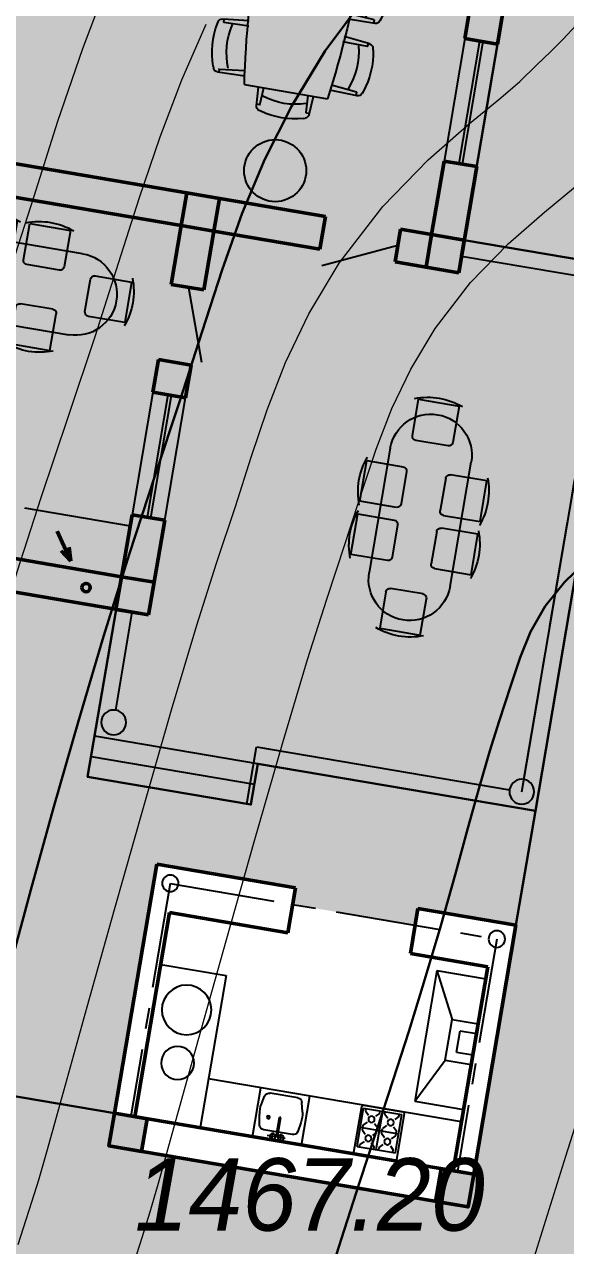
# Model space of a CAD drawing. Header units: millimetres. Extents: x 474337 to 1180020, y 4124662 to 4776603.
# Drawn here: x 774013 to 780549, y 4367062 to 4381805 of the extents above; entities that cross this region are included whole.
import ezdxf

# ---------------------------------------------------------------- set-up
doc = ezdxf.new("R2010")
doc.units = ezdxf.units.MM
doc.linetypes.add('CENTERX2', pattern=[101.6, 63.5, -12.7, 12.7, -12.7])
for name, color, linetype in [('(004) Точки рельефа', 7, 'Continuous'), ('(031) Горизонтали', 42, 'Continuous'), ('(038) Деревья', 7, 'Continuous'), ('Furniture', 43, 'Continuous')]:
    doc.layers.add(name, color=color, linetype=linetype)
doc.layers.add('(032) Горизонтали утолщенные', color=32, linetype='Continuous', lineweight=30)
doc.styles.add('D-431', font='')
doc.styles.get('D-431').set_extended_font_data('D431', italic=True)
doc.linetypes.add('FENCELINE1', pattern='A,0.25,-0.1,[133,ltypeshp.shx,S=0.1,R=0,X=-0.1,Y=0],-0.1,1', length=1.45)

# ---------------------------------------------------------------- blocks, each defined once
blk = doc.blocks.new('d')
at = {"layer": '(038) Деревья'}
blk.add_ellipse((0, 0), major_axis=(0.265, 0.265), ratio=1, start_param=5.497787, end_param=11.780972, dxfattribs=at)
blk = doc.blocks.new('FJGHJ')
at = {"linetype": 'ByBlock'}
for p, q in [((-326839, -483092), (-326861, -483100)), ((-326323, -483056), (-326299, -483061)), ((-326256, -483109), (-326219, -483429)), ((-326000, -483088), (-326005, -483415)), ((-325964, -483103), (-326001, -483104)), ((-325939, -483028), (-325962, -483035)), ((-325962, -483104), (-325939, -483411)), ((-325422, -483012), (-325399, -483018)), ((-325395, -483087), (-325399, -483387)), ((-325393, -483086), (-325356, -483085)), ((-325357, -483068), (-325334, -483385)), ((-325143, -483068), (-325166, -483385)), ((-325107, -483086), (-325144, -483085)), ((-325105, -483087), (-325101, -483387)), ((-325078, -483012), (-325101, -483018)), ((-324538, -483104), (-324561, -483411)), ((-324560, -483028), (-324538, -483035)), ((-324536, -483103), (-324499, -483104)), ((-324499, -483088), (-324495, -483415)), ((-324244, -483109), (-324281, -483429)), ((-324177, -483056), (-324201, -483061)), ((-323661, -483092), (-323639, -483100)), ((-326898, -483154), (-326889, -483489)), ((-326860, -483168), (-326897, -483171)), ((-326859, -483169), (-326823, -483482)), ((-326292, -483130), (-326285, -483434)), ((-326291, -483128), (-326254, -483126)), ((-324209, -483128), (-324246, -483126)), ((-324208, -483130), (-324215, -483434)), ((-323641, -483169), (-323677, -483482)), ((-323640, -483168), (-323603, -483171)), ((-323602, -483154), (-323611, -483489)), ((-326994, -483500), (-326994, -484519)), ((-323506, -483500), (-323506, -484519)), ((-327320, -483688), (-326994, -483673)), ((-327303, -483724), (-327303, -483687)), ((-323280, -483688), (-323506, -483673)), ((-323297, -483724), (-323297, -483687)), ((-327378, -483751), (-327371, -483728)), ((-327302, -483726), (-326994, -483739)), ((-323298, -483726), (-323506, -483739)), ((-323222, -483751), (-323229, -483728)), ((-327378, -484268), (-327371, -484291)), ((-327303, -484295), (-327303, -484328)), ((-327302, -484293), (-326994, -484280)), ((-323298, -484293), (-323506, -484280)), ((-323297, -484295), (-323297, -484328)), ((-323222, -484268), (-323229, -484291)), ((-327320, -484331), (-326994, -484346)), ((-323280, -484331), (-323506, -484346)), ((-326898, -484865), (-326889, -484530)), ((-326859, -484850), (-326823, -484537)), ((-326292, -484889), (-326285, -484585)), ((-326256, -484910), (-326219, -484590)), ((-324244, -484910), (-324281, -484590)), ((-324208, -484889), (-324215, -484585)), ((-323641, -484850), (-323677, -484537)), ((-323602, -484865), (-323611, -484530)), ((-326000, -484931), (-326005, -484604)), ((-325962, -484914), (-325939, -484608)), ((-325395, -484932), (-325399, -484632)), ((-325357, -484951), (-325334, -484634)), ((-325143, -484951), (-325166, -484634)), ((-325105, -484932), (-325101, -484632)), ((-324538, -484914), (-324561, -484608)), ((-324499, -484931), (-324495, -484604)), ((-326860, -484851), (-326897, -484848)), ((-323640, -484851), (-323601, -484848)), ((-326839, -484927), (-326861, -484919)), ((-326323, -484963), (-326299, -484958)), ((-326291, -484891), (-326254, -484893)), ((-325964, -484916), (-326002, -484915)), ((-325939, -484991), (-325962, -484984)), ((-325422, -485007), (-325399, -485001)), ((-325393, -484933), (-325356, -484934)), ((-325107, -484933), (-325144, -484934)), ((-325078, -485007), (-325101, -485001)), ((-324560, -484991), (-324538, -484984)), ((-324536, -484916), (-324499, -484915)), ((-324209, -484891), (-324246, -484893)), ((-324177, -484963), (-324201, -484958)), ((-323661, -484927), (-323639, -484919))]:
    blk.add_line(p, q, dxfattribs=at)
for centre, radius, start, end in [((-326842, -483152), 55.9, 110.4098, 181.4495), ((-326516, -484003), 967, 78.4646, 109.5151), ((-326311, -483115), 55.9, 6.5302, 77.5699), ((-325945, -483088), 55.9, 108.1498, 179.1895), ((-325963, -483105), 1.4, 4.2702, 91.7299), ((-325653, -483951), 967, 76.2046, 107.2551), ((-325413, -483072), 55.9, 4.2702, 75.3099), ((-325393, -483087), 1.4, 91.7299, 179.1895), ((-325087, -483072), 55.9, 104.6901, 175.7298), ((-325107, -483087), 1.4, 0.8105, 88.2701), ((-324847, -483951), 967, 72.7449, 103.7954), ((-324555, -483088), 55.9, 0.8105, 71.8502), ((-324536, -483105), 1.4, 88.2701, 175.7298), ((-324189, -483115), 55.9, 102.4301, 173.4698), ((-323984, -484003), 967, 70.4849, 101.5354), ((-323658, -483152), 55.9, 358.5505, 69.5902), ((-326860, -483169), 1.4, 6.5302, 93.9898), ((-326513, -484053), 841, 75.5711, 112.4086), ((-326291, -483130), 1.4, 93.9898, 181.4495), ((-325651, -484001), 841, 73.3111, 110.1486), ((-324849, -484001), 841, 69.8514, 106.6889), ((-324209, -483130), 1.4, 358.5505, 86.0102), ((-323987, -484053), 841, 67.5914, 104.4289), ((-323640, -483169), 1.4, 86.0102, 173.4698), ((-325250, -495910), 12532, 82.0013, 97.9987), ((-325250, -495910), 12532, 82.0013, 97.9987), ((-327317, -483744), 55.9, 92.5404, 163.5801), ((-323283, -483744), 55.9, 16.4199, 87.4596), ((-326446, -484009), 967, 164.4748, 195.5252), ((-327302, -483724), 1.4, 180, 267.4596), ((-326396, -484009), 841, 161.5812, 198.4188), ((-324204, -484009), 841, 341.5812, 18.4188), ((-323298, -483724), 1.4, 272.5404, 0), ((-324154, -484009), 967, 344.4748, 15.5252), ((-327317, -484275), 55.9, 196.4199, 267.4596), ((-327302, -484295), 1.4, 92.5404, 180), ((-323298, -484295), 1.4, 0, 87.4596), ((-323283, -484275), 55.9, 272.5404, 343.5801), ((-325250, -472109), 12532, 262.0013, 277.9987), ((-326842, -484866), 55.9, 178.5505, 249.5902), ((-326860, -484849), 1.4, 266.0102, 353.4698), ((-326513, -483966), 841, 247.5914, 284.4289), ((-325651, -484018), 841, 249.8514, 286.6889), ((-324849, -484018), 841, 253.3111, 290.1486), ((-323987, -483966), 841, 255.5711, 292.4086), ((-323640, -484849), 1.4, 186.5302, 273.9898), ((-323658, -484866), 55.9, 290.4098, 1.4495), ((-326516, -484016), 967, 250.4849, 281.5354), ((-326311, -484903), 55.9, 282.4301, 353.4698), ((-326291, -484889), 1.4, 178.5505, 266.0102), ((-325945, -484931), 55.9, 180.8105, 251.8502), ((-325963, -484914), 1.4, 268.2701, 355.7298), ((-325662, -484068), 967, 252.7449, 283.7954), ((-325413, -484947), 55.9, 284.6901, 355.7298), ((-325393, -484932), 1.4, 180.8105, 268.2701), ((-325087, -484947), 55.9, 184.2702, 255.3099), ((-325107, -484932), 1.4, 271.7299, 359.1895), ((-324847, -484068), 967, 256.2046, 287.2551), ((-324536, -484914), 1.4, 184.2702, 271.7299), ((-324555, -484931), 55.9, 288.1498, 359.1895), ((-324189, -484903), 55.9, 186.5302, 257.5699), ((-324209, -484889), 1.4, 273.9898, 1.4495), ((-323984, -484016), 967, 258.4646, 289.5151)]:
    blk.add_arc(centre, radius, start, end, dxfattribs=at)
blk = doc.blocks.new('Stol_6stula_1')
for p, q in [((-634, 312), (-634, 808)), ((-634, 808), (-83, 808)), ((-83, 808), (-83, 312)), ((90, 312), (90, 808)), ((90, 808), (642, 808)), ((642, 808), (642, 312)), ((-834, 558), (857, 558)), ((-1547, 271), (-1051, 271)), ((-1547, -280), (-1547, 271)), ((-995, 216), (-995, -225)), ((-138, 257), (-579, 257)), ((586, 257), (145, 257)), ((1018, 216), (1018, -225)), ((1569, 271), (1073, 271)), ((1569, -280), (1569, 271)), ((-1051, -280), (-1547, -280)), ((-138, -275), (-579, -275)), ((586, -275), (145, -275)), ((1073, -280), (1569, -280)), ((-634, -330), (-634, -826)), ((-83, -826), (-83, -330)), ((90, -330), (90, -826)), ((642, -826), (642, -330)), ((857, -544), (-834, -544)), ((-634, -826), (-83, -826)), ((90, -826), (642, -826))]:
    blk.add_line(p, q)
at = {"ltscale": 4000}
for centre, radius, start, end in [((-362, -43), 911, 69.0974, 110.9026), ((362, -43), 911, 69.0974, 110.9026), ((-834, 7), 551, 90, 270), ((857, 7), 551, 270, 90), ((-696, -8), 911, 159.0974, 200.9026), ((719, -8), 911, 339.0974, 20.9026), ((-362, 25), 911, 249.0974, 290.9026), ((362, 25), 911, 249.0974, 290.9026)]:
    blk.add_arc(centre, radius, start, end, dxfattribs=at)
for centre, start, end in [((-1051, 216), 360, 90), ((-579, 312), 180, 270), ((-138, 312), 270, 0), ((145, 312), 180, 270), ((586, 312), 270, 0), ((1073, 216), 90, 180), ((-1051, -225), 270, 360), ((-579, -330), 90, 180), ((-138, -330), 0, 90), ((145, -330), 90, 180), ((586, -330), 0, 90), ((1073, -225), 180, 270)]:
    blk.add_arc(centre, 55.1, start, end)
blk = doc.blocks.new('dty')
at = {"layer": 'Furniture'}
for p, q in [((384546, -559031), (384546, -559591)), ((385046, -559011), (384566, -559011)), ((385066, -559591), (385066, -559031)), ((384571, -559107), (384571, -559576)), ((384571, -559107), (385040, -559107)), ((384601, -559107), (384601, -559137)), ((384645, -559181), (384601, -559137)), ((384732, -559181), (384776, -559137)), ((384776, -559107), (384776, -559137)), ((384806, -559107), (384806, -559576)), ((384836, -559107), (384836, -559137)), ((384836, -559137), (384879, -559181)), ((384967, -559181), (385010, -559137)), ((385010, -559107), (385010, -559137)), ((385040, -559107), (385040, -559576)), ((384601, -559312), (384645, -559268)), ((384601, -559312), (384601, -559372)), ((384776, -559312), (384732, -559268)), ((384776, -559312), (384776, -559372)), ((384836, -559312), (384879, -559268)), ((384836, -559312), (384836, -559372)), ((384967, -559268), (385010, -559312)), ((385010, -559312), (385010, -559372)), ((384571, -559342), (385040, -559342)), ((384601, -559372), (384645, -559415)), ((384732, -559415), (384776, -559372)), ((384879, -559415), (384836, -559372)), ((384967, -559415), (385010, -559372)), ((384566, -559611), (385046, -559611)), ((384571, -559576), (385040, -559576)), ((384601, -559546), (384645, -559503)), ((384601, -559546), (384601, -559576)), ((384732, -559503), (384776, -559546)), ((384776, -559546), (384776, -559576)), ((384836, -559546), (384879, -559503)), ((384836, -559546), (384836, -559576)), ((385010, -559546), (384967, -559503)), ((385010, -559546), (385010, -559576))]:
    blk.add_line(p, q, dxfattribs=at)
for centre in [(384688, -559225), (384923, -559225), (384688, -559459), (384923, -559459)]:
    blk.add_circle(centre, 37.5, dxfattribs=at)
for centre, start, end in [((384566, -559031), 90, 180), ((385046, -559031), 0, 90), ((384566, -559591), 180, 270), ((385046, -559591), 270, 0)]:
    blk.add_arc(centre, 20, start, end, dxfattribs=at)
blk = doc.blocks.new('io87po8otjtrio')
h = blk.add_hatch(color=256)
h.dxf.hatch_style = 1
h.paths.add_polyline_path([(5671740.7, 900208), (5672074.5, 900428.3), (5671854.1, 900762.2), (5671520.3, 900541.8)])
h = blk.add_hatch(color=256)
h.dxf.hatch_style = 1
h.paths.add_polyline_path([(5665848.7, 897516.4), (5666182.5, 897736.8), (5665962.1, 898070.6), (5665628.3, 897850.2)])
h = blk.add_hatch(color=256)
h.dxf.hatch_style = 1
h.paths.add_polyline_path([(5673944.5, 896869.8), (5674278.3, 897090.2), (5674057.9, 897424), (5673724.1, 897203.6)])
h = blk.add_hatch(color=256)
h.dxf.hatch_style = 1
h.paths.add_polyline_path([(5661926.4, 894926.9), (5662260.2, 895147.3), (5662039.8, 895481.1), (5661706, 895260.7)])
h = blk.add_hatch(color=256)
h.dxf.hatch_style = 1
h.paths.add_polyline_path([(5663913, 892643.7), (5663692.7, 892977.5), (5663358.8, 892757.1), (5663579.2, 892423.3)])
at = {"lineweight": 50}
for p, q in [((5671854.1, 900762.2), (5674278.3, 897090.2)), ((5668974.8, 898861.4), (5671520.2, 900541.9)), ((5671520.2, 900541.8), (5673944.5, 896869.8)), ((5669571.6, 898955.7), (5671658, 900333.1)), ((5669571.6, 898955.7), (5670370.5, 897745.7)), ((5668974.8, 898861.4), (5669911.5, 897442.7)), ((5664811.1, 898339.8), (5665209.8, 898336.6)), ((5665209.8, 898336.6), (5665046.8, 898286.6)), ((5665209.8, 898336.6), (5665047.6, 898389.2)), ((5669911.5, 897442.7), (5670370.5, 897745.7)), ((5671723.8, 895703.3), (5673806.7, 897078.5)), ((5671399.1, 895189.4), (5673944.5, 896869.8)), ((5670737.6, 896190.7), (5671196.5, 896493.6)), ((5671196.5, 896493.6), (5671723.8, 895703.3)), ((5670737.6, 896190.7), (5671399.1, 895189.4))]:
    blk.add_line(p, q, dxfattribs=at)
at = {"color": 252, "linetype": 'CENTERX2', "ltscale": 20}
for p, q in [((5669255.4, 898806.9), (5671630.5, 900374.9)), ((5669255.4, 898806.9), (5671459.2, 895468.7)), ((5671459.2, 895468.7), (5673834.3, 897036.7)), ((5671459.2, 895468.7), (5673834.3, 897036.7)), ((5669953.7, 894474.8), (5664737.9, 891031.3))]:
    blk.add_line(p, q, dxfattribs=at)
at = {"color": 7, "lineweight": 50}
for p, q in [((5659285, 899653.8), (5662039.8, 895481.1)), ((5658951.2, 899433.4), (5662642.6, 893842)), ((5665135.8, 899322.2), (5666182.5, 897736.8)), ((5664802, 899101.8), (5665628.3, 897850.2)), ((5664994.6, 897431.8), (5665628.3, 897850.2)), ((5665214.9, 897098), (5666182.5, 897736.8)), ((5665214.9, 897098), (5664994.6, 897431.8)), ((5663408.7, 896384.8), (5663742.8, 896605.4)), ((5663963.1, 896271.6), (5663742.8, 896605.4)), ((5663629, 896051), (5663408.7, 896384.8)), ((5663963.1, 896271.6), (5663629, 896051)), ((5662039.8, 895481.1), (5662640.8, 895877.8)), ((5662861.1, 895544), (5662640.8, 895877.8)), ((5662260.2, 895147.3), (5662861.1, 895544)), ((5662976.4, 894062.4), (5662260.2, 895147.3)), ((5662976.4, 894062.4), (5662642.6, 893842)), ((5663483.3, 893294.6), (5663149.5, 893074.2)), ((5663483.3, 893294.6), (5663913, 892643.7)), ((5663149.5, 893074.2), (5663358.8, 892757.1)), ((5662607.8, 892261.3), (5663358.8, 892757.1)), ((5662828.2, 891927.4), (5663913, 892643.7)), ((5662828.2, 891927.4), (5662607.8, 892261.3)), ((5660104.2, 890608.4), (5661356, 891434.8)), ((5661576.4, 891101), (5661356, 891434.8)), ((5660324.5, 890274.6), (5661576.4, 891101))]:
    blk.add_line(p, q, dxfattribs=at)
for p, q in [((5670542.4, 898638), (5672094.4, 899662.6)), ((5670101.7, 899305.7), (5670542.4, 898638)), ((5673306, 896747.9), (5671598.1, 899334.9)), ((5672451.4, 899131.4), (5671950.7, 898800.8)), ((5672440.3, 899148.2), (5672787.4, 898622.4)), ((5672440.3, 899148.2), (5672787.4, 898622.4)), ((5672135.9, 898873.6), (5672063.4, 898799.6)), ((5672357.7, 898995.4), (5672239.5, 898942.6)), ((5672369.2, 898739.4), (5672570, 898872)), ((5672567.6, 898870.4), (5672369.2, 898739.4)), ((5672622.3, 898681.3), (5672429.9, 898972.7)), ((5672588.4, 898934.6), (5672505.3, 898879.7)), ((5672631.5, 898778.9), (5672511.1, 898961.3)), ((5672243.7, 898440.5), (5672056.2, 898724.6)), ((5672378, 898726), (5672369.2, 898739.4)), ((5672578.8, 898858.7), (5672378, 898726)), ((5672643.5, 898851.1), (5672560.4, 898796.3)), ((5664395, 898588.5), (5665108.9, 897507.3)), ((5672782, 898630.7), (5672281.2, 898300.1)), ((5672533.3, 898530.3), (5672615.3, 898606.5)), ((5672423.6, 898458.3), (5672314.9, 898417.4)), ((5663742.8, 896605.4), (5664994.6, 897431.8)), ((5663844.3, 896451.6), (5665096.1, 897278)), ((5663866.3, 896418.2), (5665118.1, 897244.6)), ((5665214.9, 897098), (5663963.1, 896271.6)), ((5672850.3, 897166), (5672545.5, 896629.3)), ((5672545.5, 896629.3), (5672128.3, 896353.8)), ((5672545.5, 896629.3), (5672721.8, 896362.2)), ((5672511.5, 896463), (5672294.5, 896319.8)), ((5672511.5, 896463), (5672621.7, 896296.1)), ((5671515, 896284.4), (5672128.3, 896353.8)), ((5672128.3, 896353.8), (5672304.6, 896086.7)), ((5672294.5, 896319.8), (5672404.7, 896152.9)), ((5662758.3, 895699.8), (5663648.1, 895923.6)), ((5663316.4, 893184.4), (5663168.7, 894120.8)), ((5661356, 891434.8), (5662607.8, 892261.3)), ((5661455.9, 891283.5), (5662707.7, 892109.9)), ((5661477.9, 891250.1), (5662729.7, 892076.5)), ((5662828.2, 891927.4), (5661576.4, 891101))]:
    blk.add_line(p, q)
at = {"color": 7}
for p, q in [((5665962.1, 898070.6), (5667672.9, 899200)), ((5667672.9, 899200), (5668774.8, 897531)), ((5667464.3, 899062.3), (5668566.2, 897393.2)), ((5667255.6, 898924.6), (5670230.8, 894418.1)), ((5668774.8, 897531), (5668357.6, 897255.5)), ((5671515, 896284.4), (5672850.3, 897166)), ((5672850.3, 897166), (5673180.8, 896665.2)), ((5671515, 896284.4), (5671845.6, 895783.7)), ((5670230.8, 894418.1), (5664681.1, 890754.2)), ((5663579.2, 892423.3), (5664681.1, 890754.2))]:
    blk.add_line(p, q, dxfattribs=at)
at = {"color": 7, "linetype": 'FENCELINE1', "ltscale": 18}
for p, q in [((5667073.7, 898564.8), (5666072.3, 897903.7)), ((5668747.3, 897572.7), (5668164.9, 897188.2)), ((5668164.9, 897188.2), (5669871.1, 894600)), ((5669828.5, 894392.2), (5664863, 891114)), ((5664655.2, 891156.5), (5663746.1, 892533.5))]:
    blk.add_line(p, q, dxfattribs=at)
at = {"lineweight": 50}
for points in [[(5671740.7, 900208), (5672074.5, 900428.3), (5671854.1, 900762.2), (5671520.3, 900541.8)], [(5673944.5, 896869.8), (5674278.3, 897090.2), (5674057.9, 897424), (5673724.1, 897203.6)]]:
    blk.add_lwpolyline(points, close=True, dxfattribs=at)
at = {"color": 7, "lineweight": 50}
for points in [[(5666182.5, 897736.8), (5665848.7, 897516.4), (5665628.3, 897850.2), (5665962.1, 898070.6)], [(5662260.2, 895147.3), (5661926.4, 894926.9), (5661706, 895260.7), (5662039.8, 895481.1)], [(5663913, 892643.7), (5663579.2, 892423.3), (5663358.8, 892757.1), (5663692.7, 892977.5)]]:
    blk.add_lwpolyline(points, close=True, dxfattribs=at)
for centre, radius in [((5671273.2, 899599.7), 200), ((5670730.7, 899241.6), 300), ((5672313.5, 898860.9), 18.2), ((5672546.8, 898907.3), 34.1), ((5672602, 898823.6), 34.1)]:
    blk.add_circle(centre, radius)
at = {"color": 7}
for centre, radius in [((5669252, 898804.7), 100), ((5667199.1, 898647.2), 150), ((5671459.3, 895468.8), 100), ((5669953.7, 894474.8), 150)]:
    blk.add_circle(centre, radius, dxfattribs=at)
at = {"lineweight": 50}
blk.add_circle((5665574.8, 898294.2), 50, dxfattribs=at)
for centre, radius, start, end in [((5672350.2, 898663.7), 300, 111.65271, 135.59542), ((5672379.8, 898939.6), 60, 33.43258, 111.65271), ((5672106.2, 898757.6), 60, 135.59542, 213.43258), ((5672572.2, 898648.2), 60, 315.88434, 33.43258), ((5672293.7, 898473.6), 60, 213.43258, 290.61578), ((5672317.9, 898739.1), 300, 290.61578, 315.88434)]:
    blk.add_arc(centre, radius, start, end)
at = {"xscale": 0.8999999999650754, "yscale": 0.8999999999650754, "zscale": 0.8999999999650754}
for p, rotation in [((5661854.4, 897620), 303.4325756678505), ((5666432.4, 894271.4), 213.4325756678505)]:
    blk.add_blockref('Stol_6stula_1', p, dxfattribs=dict(at, rotation=rotation))
for name, p, rotation in [('dty', (5927780.9, 1527003.4), 303.4325756678505), ('FJGHJ', (5664380.6, 1475830.5), 33.43257566785051)]:
    blk.add_blockref(name, p, dxfattribs=dict(rotation=rotation))

msp = doc.modelspace()

# ---------------------------------------------------------------- hatches: boundary and pattern name
at = {"lineweight": 30}
h = msp.add_hatch(color=74, dxfattribs=at)
h.dxf.hatch_style = 1
edge = h.paths.add_edge_path()
edge.add_line((791143, 4380058), (787513, 4392917))
edge.add_arc((793330, 4412799), 20716, 214.9498, 253.6907, ccw=False)
edge.add_line((776351, 4400932), (756617, 4395362))
edge.add_arc((757551, 4392511), 3000, 108.1418, 155.5912)
edge.add_line((754819, 4393751), (752012, 4385461))
edge.add_line((752012, 4385461), (763424, 4383523))
edge.add_line((763424, 4383523), (762064, 4384467))
edge.add_line((762064, 4384467), (762682, 4388109))
edge.add_line((762682, 4388109), (764278, 4388551))
edge.add_line((764278, 4388551), (780447, 4385806))
edge.add_line((780447, 4385806), (779325, 4379201))
edge.add_line((779325, 4379201), (781297, 4378866))
edge.add_line((781297, 4378866), (780184, 4372310))
edge.add_line((780184, 4372310), (779950, 4370930))
edge.add_line((779950, 4370930), (779372, 4367528))
edge.add_line((779372, 4367528), (775034, 4368265))
edge.add_line((775034, 4368265), (775101, 4368659))
edge.add_line((775101, 4368659), (764016, 4370541))
edge.add_line((764016, 4370541), (765040, 4376569))
edge.add_line((765040, 4376569), (763900, 4377360))
edge.add_line((763900, 4377360), (764234, 4379329))
edge.add_line((764234, 4379329), (750713, 4381624))
edge.add_line((750713, 4381624), (743444, 4360154))
edge.add_line((743444, 4360154), (759008, 4357511))
edge.add_line((759008, 4357511), (757647, 4358455))
edge.add_line((757647, 4358455), (758266, 4362097))
edge.add_line((758266, 4362097), (759862, 4362539))
edge.add_line((759862, 4362539), (776031, 4359794))
edge.add_line((776031, 4359794), (774909, 4353189))
edge.add_line((774909, 4353189), (776881, 4352854))
edge.add_line((776881, 4352854), (775768, 4346298))
edge.add_line((775768, 4346298), (775534, 4344918))
edge.add_line((775534, 4344918), (774956, 4341516))
edge.add_line((774956, 4341516), (770618, 4342253))
edge.add_line((770618, 4342253), (770685, 4342647))
edge.add_line((770685, 4342647), (759600, 4344529))
edge.add_line((759600, 4344529), (760624, 4350557))
edge.add_line((760624, 4350557), (759484, 4351348))
edge.add_line((759484, 4351348), (759818, 4353316))
edge.add_line((759818, 4353316), (742145, 4356317))
edge.add_line((742145, 4356317), (737248, 4341852))
edge.add_line((737248, 4341852), (709858, 4296443))
edge.add_arc((712518, 4295056), 3000, 152.4555, 276.6998)
edge.add_line((712868, 4292077), (732178, 4296180))
edge.add_line((732178, 4296180), (731830, 4300020))
edge.add_line((731830, 4300020), (736178, 4300410))
edge.add_line((736178, 4300410), (734727, 4319832))
edge.add_line((734727, 4319832), (741079, 4320306))
edge.add_line((741079, 4320306), (742014, 4321881))
edge.add_line((742014, 4321881), (745566, 4322146))
edge.add_line((745566, 4322146), (746725, 4320728))
edge.add_line((746725, 4320728), (753076, 4321203))
edge.add_line((753076, 4321203), (753169, 4319961))
edge.add_line((753169, 4319961), (756161, 4320184))
edge.add_line((756161, 4320184), (757215, 4306069))
edge.add_line((757215, 4306069), (752229, 4305697))
edge.add_line((752229, 4305697), (752527, 4301708))
edge.add_line((752527, 4301708), (748139, 4301380))
edge.add_line((748139, 4301380), (748184, 4300782))
edge.add_line((748184, 4300782), (744857, 4300533))
edge.add_line((744857, 4300533), (745208, 4292082))
edge.add_line((745208, 4292082), (746926, 4269947))
edge.add_line((746926, 4269947), (751349, 4269079))
edge.add_line((751349, 4269079), (753119, 4271029))
edge.add_line((753119, 4271029), (753932, 4274133))
edge.add_line((753932, 4274133), (753820, 4274189))
edge.add_line((753820, 4274189), (755767, 4280410))
edge.add_line((755767, 4280410), (762026, 4293875))
edge.add_line((762026, 4293875), (762927, 4294986))
edge.add_line((762927, 4294986), (763792, 4295462))
edge.add_line((763792, 4295462), (764488, 4295429))
edge.add_line((764488, 4295429), (767708, 4293450))
edge.add_line((767708, 4293450), (770598, 4290687))
edge.add_line((770598, 4290687), (770845, 4289929))
edge.add_line((770845, 4289929), (772277, 4289102))
edge.add_line((772277, 4289102), (772511, 4291780))
edge.add_line((772511, 4291780), (779230, 4317708))
edge.add_line((779230, 4317708), (783940, 4335881))
edge.add_line((783940, 4335881), (788793, 4347431))
edge.add_arc((796894, 4343510), 9000, 91.4667, 154.1763, ccw=False)
edge.add_line((796664, 4352507), (798918, 4352515))
edge.add_line((798918, 4352515), (791143, 4380058))
h = msp.add_hatch(color=21, dxfattribs=at)
h.dxf.hatch_style = 1
h.paths.add_polyline_path([(780447, 4385806), (779325, 4379201), (781297, 4378866), (780184, 4372310), (776832, 4372879), (776748, 4372386), (774776, 4372721), (775120, 4374742), (765261, 4376416), (763900, 4377360), (764904, 4383272), (763424, 4383523), (762064, 4384467), (762682, 4388109), (764278, 4388551)])
at = {"lineweight": 30, "true_color": 0xababab}
h = msp.add_hatch(color=253, dxfattribs=at)
h.dxf.hatch_style = 1
h.paths.add_polyline_path([(780184, 4372310), (776832, 4372879), (776748, 4372386), (774776, 4372721), (775120, 4374742), (773830, 4374961), (772742, 4373928), (768305, 4374681), (768506, 4375865), (765261, 4376416), (765040, 4376569), (764602, 4373992), (771289, 4372854, -0.834301), (771458, 4370893, -0.090132), (770850, 4369381), (775101, 4368659), (775612, 4371666), (777288, 4371382), (777254, 4371180), (778732, 4370929), (778767, 4371131), (779950, 4370930)])

# ---------------------------------------------------------------- linework, layer by layer
at = {"layer": '(031) Горизонтали', "color": 42, "linetype": 'Continuous', "lineweight": 0}
for points, elevation in [([(780171, 4366917), (780553, 4368141), (780909, 4369269), (781224, 4370250), (781481, 4371035), (781665, 4371571), (781760, 4371808), (781875, 4371947), (781996, 4372038), (782137, 4372163), (782278, 4372325), (782501, 4372593), (782785, 4372939), (783110, 4373337), (783456, 4373760), (783773, 4374149), (784363, 4374877), (785163, 4375866), (786111, 4377037), (787145, 4378312), (788202, 4379613), (789218, 4380863), (790132, 4381983), (790880, 4382895)], 1463490), ([(770679, 4366527), (770855, 4367413), (771011, 4368239), (771163, 4369043), (771325, 4369863), (771514, 4370737), (771744, 4371705), (771978, 4372644), (772178, 4373439), (772360, 4374138), (772537, 4374786), (772726, 4375431), (772940, 4376120), (773195, 4376899), (773506, 4377815), (773831, 4378794), (774130, 4379733), (774419, 4380638), (774717, 4381515), (775039, 4382368)], 1467490), ([(771866, 4366759), (771992, 4367422), (772109, 4368055), (772237, 4368717), (772397, 4369468), (772611, 4370367), (772821, 4371207), (773024, 4372005), (773228, 4372783), (773441, 4373560), (773671, 4374357), (773927, 4375195), (774216, 4376095), (774546, 4377077), (774870, 4378051), (775150, 4378924), (775404, 4379716), (775652, 4380447), (775914, 4381137), (776209, 4381806)], 1466990), ([(773939, 4367074), (774035, 4367377), (774108, 4367602), (774189, 4367857), (774284, 4368194), (774489, 4368931), (774771, 4369943), (775101, 4371120), (775450, 4372351), (775791, 4373529), (776096, 4374552), (776335, 4375299), (776562, 4375983), (776752, 4376580), (776944, 4377152), (777167, 4377725), (777448, 4378309), (777815, 4378922), (778342, 4379607), (778891, 4380171), (779388, 4380607), (779767, 4380917), (779996, 4381117), (780199, 4381314), (780371, 4381478), (780515, 4381621), (780680, 4381798)], 1465990), ([(775367, 4366948), (775441, 4367172), (775530, 4367456), (775632, 4367815), (775838, 4368555), (776120, 4369567), (776449, 4370740), (776796, 4371966), (777134, 4373135), (777434, 4374138), (777667, 4374866), (777893, 4375550), (778083, 4376145), (778261, 4376676), (778452, 4377167), (778681, 4377644), (778974, 4378133), (779402, 4378689), (779856, 4379155), (780293, 4379539), (780670, 4379847)], 1465490)]:
    msp.add_lwpolyline(points, dxfattribs=dict(at, elevation=elevation))
at = {"layer": '(032) Горизонтали утолщенные', "color": 32, "linetype": 'Continuous', "lineweight": 30}
for points, elevation in [([(773048, 4366951), (773134, 4367413), (773220, 4367875), (773329, 4368394), (773478, 4369029), (773638, 4369656), (773845, 4370445), (774091, 4371355), (774366, 4372347), (774662, 4373381), (774970, 4374417), (775281, 4375417), (775586, 4376340), (775896, 4377274), (776160, 4378099), (776401, 4378842), (776645, 4379527), (776918, 4380179), (777242, 4380823), (777645, 4381485), (778119, 4382125)], 1466490), ([(777598, 4366376), (777839, 4367136), (778062, 4367824), (778270, 4368460), (778467, 4369062), (778655, 4369648), (778838, 4370238), (779037, 4370912), (779214, 4371536), (779370, 4372102), (779510, 4372604), (779634, 4373036), (779747, 4373391), (779885, 4373813), (780000, 4374161), (780127, 4374472), (780304, 4374781), (780534, 4375071), (780774, 4375302)], 1464490)]:
    msp.add_lwpolyline(points, dxfattribs=dict(at, elevation=elevation))
at = {"lineweight": 30}
msp.add_line((779950, 4370930, 1503990), (780184, 4372310, 1503990), dxfattribs=at)
at = {"lineweight": 30, "elevation": 1503990}
msp.add_lwpolyline([(764278, 4388551), (762682, 4388109), (762064, 4384467), (763424, 4383523), (764904, 4383272), (763900, 4377360), (765261, 4376416), (775120, 4374742), (774776, 4372721), (776748, 4372386), (776832, 4372879), (780184, 4372310), (781297, 4378866), (779325, 4379201), (780447, 4385806)], close=True, dxfattribs=at)
msp.add_lwpolyline([(765040, 4376569), (764016, 4370541), (775101, 4368659)], dxfattribs=at)

# ---------------------------------------------------------------- block references
at = {"layer": '(038) Деревья', "linetype": 'Continuous', "xscale": 999.9999999813735, "yscale": 999.9999999813735, "zscale": 999.9999999813735}
msp.add_blockref('d', (777042, 4380039, -1510), dxfattribs=at)
at = {"lineweight": 50, "xscale": -1, "rotation": 113.7971849768921}
msp.add_blockref('io87po8otjtrio', (-689382, 9921353, 1503990), dxfattribs=at)

# ---------------------------------------------------------------- texts
at = {"layer": '(004) Точки рельефа', "linetype": 'ByBlock', "insert": (775344, 4367673, 1465693), "char_height": 875, "attachment_point": 4, "rotation": 0, "style": 'D-431'}
msp.add_mtext('1467.20', dxfattribs=at)

doc.saveas('drawing.dxf')
